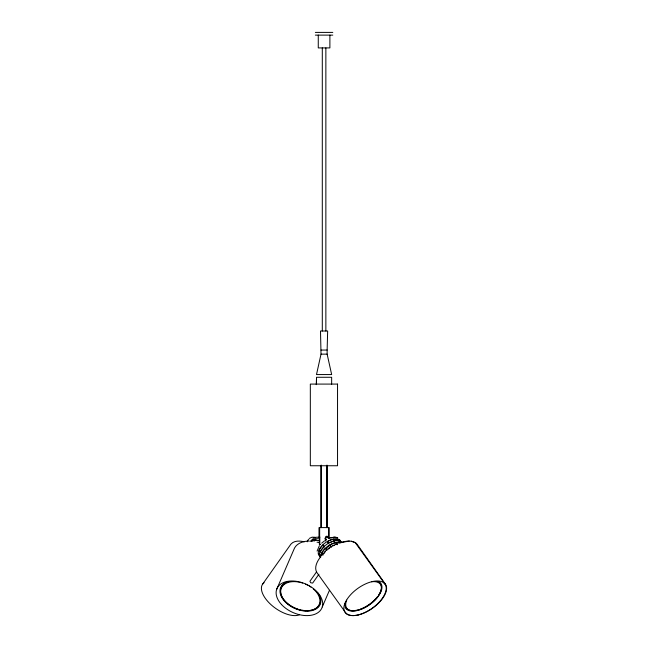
<?xml version="1.0" encoding="UTF-8"?>
<svg xmlns="http://www.w3.org/2000/svg" width="648" height="648" viewBox="0 0 648 648"><rect width="100%" height="100%" fill="white"/><g stroke="black" fill="none" stroke-linecap="round" stroke-linejoin="round"><path stroke-width="0.97" d="M327.135 350.058L327.653 331.007L320.501 331.007L321.019 354.14L316.499 374.56L331.654 374.56L327.135 354.14L327.135 350.058L321.019 350.058M317.083 551.1L319.343 545.81M319.82 536.941L319.796 544.936M276.558 589.64L293.738 549.869C295.796 543.47 303.143 540.975 309.282 541.064M314.628 540.975L315.374 539.249L315.625 539.606M322.259 606.949L329.451 590.296M333.396 541.323A12.328 6.164 -35.3 0 1 334.894 540.975L333.68 539.249L334.303 540.756M336.749 544.207L336.118 542.7L337.154 544.782M262.724 583.994L290.847 544.223C294.103 540.327 299.911 540.748 304.349 541.825M320.485 556.972C317.228 561.233 313.664 567.648 317.058 572.824L345.57 612.595A24.47 12.207 -35.3 0 0 374.244 606.949A24.47 12.207 -35.3 0 0 383.972 582.706M316.321 572.184L309.922 581.264L310.7 582.746L312.636 583.103L318.929 574.217M339.657 541.137A12.328 6.164 -35.3 0 0 337.478 539.355L337.13 539.719L337.94 540.869M339.916 542.805L339.568 543.17A11.802 5.897 -35.3 0 0 335.931 543.056M321.667 543.186L324.575 540.813M309.185 538.464L312.093 537.168L315.041 537.289M319.513 555.215A12.328 6.164 -35.3 0 1 318.711 553.538L319.164 553.295L319.974 554.445M328.366 538.423L327.281 536.325L325.952 536.941L325.401 541.031M312.96 538.205L315.811 537.289L319.302 537.16M329.427 538.188L334.02 537.127L337.673 537.84M340.216 542.765C345.092 541.145 351.005 539.889 355.647 542.813M341.35 542.53L349.24 541.064M330.747 537.832L335.162 537.127L337.632 537.654M321.157 550.573A12.328 6.164 -35.3 0 0 320.501 551.853L319.286 550.128L319.707 550.022M322.939 555.295L321.724 553.578L322.153 553.473A11.802 5.897 -35.3 0 0 321.562 555.749M315.357 32.4L332.797 32.4M315.357 35.122L332.797 35.122M321.019 354.14L327.135 354.14M316.499 378.724L316.248 384.645M327.281 536.325L326.155 536.325L328.05 536.941M325.644 537.062L326.916 536.941M320.59 544.523L319.367 544.523L319.367 527.602M351.313 541.25L355.784 542.935L357.097 544.223L385.285 583.994M319.286 550.128A12.328 6.164 -35.3 0 1 323.06 544.992L324.551 546.831M321.724 553.578A12.328 6.164 -35.3 0 1 325.499 548.435L326.584 549.707M326.989 550.282L325.499 548.435M325.029 538.083L326.535 539.954L325.652 539.946L324.94 538.739M355.444 542.935L384.896 583.994M337.478 539.355L338.288 540.505M327.434 541.688L328.73 543.672L327.434 541.688A12.328 6.164 -35.3 0 1 333.68 539.249M329.873 545.138L331.169 547.123L329.873 545.138A12.328 6.164 -35.3 0 1 336.118 542.7M323.06 544.992L324.284 546.718A12.328 6.164 -35.3 0 0 322.016 549.269M318.711 553.538L319.934 555.263M331.654 384.159L331.654 377.282L316.499 377.282L316.499 384.159M329.889 35.122L329.889 47.912L318.265 47.912L318.265 35.122M329.241 538.545L329.241 527.602L319.116 527.602L319.116 537.548M328.504 527.602L328.504 538.545M327.24 465.28L327.24 527.602M326.948 465.28L326.948 527.602M326.657 465.28L326.657 527.602M325.863 47.912L325.863 331.007M322.299 47.912L322.299 331.007M321.505 465.28L321.505 527.602M321.214 465.28L321.214 527.602M320.971 465.28L320.971 527.602M319.65 527.602L319.65 537.548M320.315 557.256A12.847 6.423 -35.3 0 1 326.965 544.19A12.847 6.423 -35.3 0 1 341.318 542.579M336.725 542.271A9.955 4.982 -35.3 0 1 336.223 544.19M320.177 552.064A9.955 4.982 -35.3 0 1 319.529 550.711M335.445 539.59A9.955 4.982 -35.3 0 1 336.458 540.691M319.861 556.154A12.847 6.423 -35.3 0 1 325.742 542.465A12.847 6.423 -35.3 0 1 340.394 541.809M299.384 614.831A24.47 12.239 35.3 0 1 270.945 604.616A24.47 12.239 35.3 0 1 264.052 582.706M312.174 539.59A9.955 4.982 35.3 0 1 312.927 539.249M307.225 541.809A12.847 6.423 35.3 0 1 308.821 539.436M334.822 540.724A12.847 6.407 -35.3 0 1 336.328 540.481M339.981 540.975A12.847 6.407 -35.3 0 1 341.447 542.255M335.486 539.444A9.955 4.965 -35.3 0 1 336.62 540.44M339.609 539.8A12.847 6.407 -35.3 0 1 340.751 542.465M339.795 540.829A12.328 6.148 -35.3 0 1 340.168 541.688M340.419 541.85A12.328 6.148 -35.3 0 1 341.018 542.554M377.695 581.556A21.044 10.522 -35.3 0 1 381.405 588.335M381.299 588.983A21.044 10.522 -35.3 0 1 378.877 594.662M377.306 596.889A21.044 10.522 -35.3 0 1 368.979 604.608M368.331 605.054A21.044 10.522 -35.3 0 1 360.231 609.185M359.34 609.485A21.044 10.522 -35.3 0 1 357.583 609.995M356.732 610.197A21.044 10.522 -35.3 0 1 353.484 610.635M352.731 610.659A21.044 10.522 -35.3 0 1 345.109 603.215M371.579 581.783A20.623 10.311 -35.3 0 1 379.833 593.438A20.623 10.311 -35.3 0 1 356.886 610.392A20.623 10.311 -35.3 0 1 346.729 600.153M378.124 581.418A21.489 10.749 -35.3 0 1 371.158 603.539A21.489 10.749 -35.3 0 1 345.157 607.079M320.703 557.231A12.847 6.423 -35.3 0 1 327.402 546.483A12.847 6.423 -35.3 0 1 340.265 542.449M323.19 554.064A12.847 6.423 -35.3 0 1 337.519 544.061M325.766 548.556A11.802 5.897 -35.3 0 1 329.954 545.397M330.237 542.554A12.328 6.164 -35.3 0 1 331.833 541.85M338.693 541.08A12.328 6.164 -35.3 0 1 340.88 542.862M323.595 554.024A12.328 6.164 -35.3 0 1 325.507 551.424M332.675 546.005A12.328 6.164 -35.3 0 1 334.271 545.3M328.285 549.14A11.802 5.897 -35.3 0 1 329.694 548.07M318.071 593.187A21.044 13.422 23.4 0 1 306.925 610.659M305.969 610.635A21.044 13.422 23.4 0 1 302.041 610.197M301.045 609.995A21.044 13.422 23.4 0 1 298.801 609.412M298.056 609.185A21.044 13.422 23.4 0 1 285.841 601.895M285.177 601.214A21.044 13.422 23.4 0 1 288.757 581.556M313.268 588.91A20.623 13.154 23.4 0 1 311.275 610.278A20.623 13.154 23.4 0 1 281.767 596.33A20.623 13.154 23.4 0 1 298.793 582.074M299.773 582.269A20.623 13.154 23.4 0 1 302.705 583.07M305.581 584.156A20.623 13.154 23.4 0 1 307.67 585.152M309.226 586.019A20.623 13.154 23.4 0 1 310.927 587.112M320.784 599.319A21.489 13.705 23.4 0 1 293.471 607.824A21.489 13.705 23.4 0 1 286.1 582.252M319.634 595.561A21.489 13.705 23.4 0 1 320.242 597.075M311.526 541.525A12.847 8.197 23.4 0 1 319.586 540.724M315.033 539.873A9.955 6.35 23.4 0 1 316.07 539.444M310.214 541.428A12.847 8.197 23.4 0 1 318.516 538.755M311.542 540.829A12.328 7.857 23.4 0 1 315.374 539.249M317.026 542.206A12.847 8.197 23.4 0 1 318.84 542.449M337.543 384.086L310.327 384.086L310.327 465.75L337.543 465.75L337.543 384.086M358.441 614.831A24.47 12.239 -35.3 0 0 385.779 585.606A24.47 12.239 -35.3 0 0 350.884 594.443A24.47 12.239 -35.3 0 0 358.441 614.831M281.596 604.616A24.47 15.609 23.4 0 0 321.327 609.088A24.47 15.609 23.4 0 0 295.302 581.183A24.47 15.609 23.4 0 0 281.596 604.616"/></g></svg>
